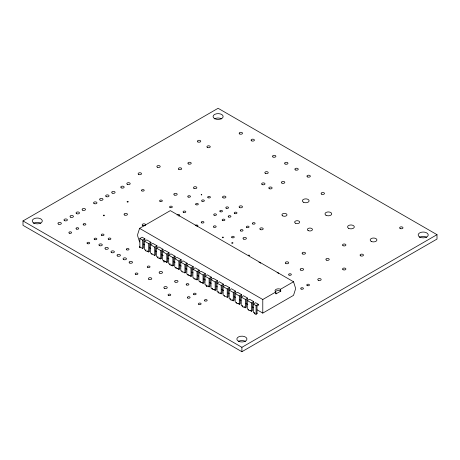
<?xml version="1.0" encoding="UTF-8"?>
<svg xmlns="http://www.w3.org/2000/svg" width="460" height="460" viewBox="0 0 460 460"><rect width="100%" height="100%" fill="white"/><g stroke="black" fill="none" stroke-linecap="round" stroke-linejoin="round"><path stroke-width="0.69" d="M257.186 309.867L262.781 313.105L262.781 299.5L139.581 228.373L137.678 234.387L137.678 235.957L139.581 241.971M23 220.932L218.103 108.29L437 234.669L437 239.068L241.897 351.71L23 225.331L23 220.932L241.897 347.311L437 234.669M139.581 228.373L170.321 210.623L293.526 281.756L295.429 287.77L295.429 289.34L293.526 295.354L262.781 313.105M139.869 247.624L139.869 238.527L142.129 237.222L144.888 238.815L144.888 239.855L143.531 240.643L143.531 247.963L142.629 248.486L141.249 247.687A1.368 0.788 0 0 1 139.713 247.33A1.368 0.788 0 0 1 139.926 246.382M139.869 238.527L142.629 240.12L144.888 238.815M145.912 250.378L144.532 249.584L144.532 241.218L146.792 239.913L150.932 242.305L150.932 243.346L149.575 244.128L149.575 251.453L148.672 251.971L147.292 251.177M144.532 241.218L148.672 243.61L150.932 242.305M151.955 253.868L150.575 253.075L150.575 244.708L152.835 243.403L156.975 245.789L156.975 246.836L155.618 247.618L155.618 254.938L154.715 255.461L153.335 254.667A1.368 0.788 0 0 1 151.8 254.311A1.368 0.788 0 0 1 152.018 253.356M150.575 244.708L154.715 247.095L156.975 245.789M157.998 257.358L156.618 256.559L156.618 248.193L158.878 246.893L163.018 249.28L163.018 250.326L161.661 251.108L161.661 258.428L160.758 258.951L159.379 258.158M156.618 248.193L160.758 250.585L163.018 249.28M164.042 262.257L164.042 260.849L162.662 260.049L162.662 251.683L164.921 250.378L169.061 252.77L169.061 253.816L167.704 254.598L167.704 261.918L166.802 262.441L165.422 261.642M162.662 251.683L166.802 254.075L169.061 252.77M170.085 264.339L168.705 263.54L168.705 255.173L170.965 253.868L175.105 256.26L175.105 257.301L173.748 258.089L173.748 265.408L172.845 265.932L171.465 265.132M168.705 255.173L172.845 257.565L175.105 256.26M176.128 267.823L174.748 267.03L174.748 258.664L177.008 257.358L181.148 259.75L181.148 260.791L179.791 261.573L179.791 268.899L178.888 269.422L177.508 268.623M174.748 258.664L178.888 261.056L181.148 259.75M182.171 271.314L180.791 270.52L180.791 262.154L183.051 260.849L187.191 263.235L187.191 264.281L185.834 265.063L185.834 272.389L184.931 272.906L183.552 272.113A1.368 0.788 0 0 1 181.878 271.158M180.791 262.154L184.931 264.54L187.191 263.235M188.215 274.804L186.835 274.005L186.835 265.644L189.094 264.339L193.234 266.725L193.234 267.772L191.877 268.554L191.877 275.873L190.975 276.397L189.595 275.603M186.835 265.644L190.975 268.03L193.234 266.725M194.258 278.294L192.878 277.495L192.878 269.129L195.138 267.823L199.278 270.215L199.278 271.262L197.921 272.044L197.921 279.364L197.018 279.887L195.638 279.088M192.878 269.129L197.018 271.521L199.278 270.215M200.301 281.784L198.921 280.985L198.921 272.619L201.181 271.314L205.321 273.706L205.321 274.746L203.97 275.534L203.97 282.854L203.061 283.377L201.681 282.578M198.921 272.619L203.061 275.011L205.321 273.706M206.344 286.678L206.344 285.269L204.964 284.476L204.964 276.109L207.224 274.804L211.364 277.196L211.364 278.237L210.013 279.019L210.013 286.344L209.105 286.867L207.724 286.068M204.964 276.109L209.105 278.501L211.364 277.196M212.388 288.759L211.008 287.966L211.008 279.599L213.267 278.294L217.407 280.68L217.407 281.727L216.056 282.509L216.056 289.834L215.148 290.352L213.768 289.558M211.008 279.599L215.148 281.986L217.407 280.68M218.431 292.249L217.051 291.45L217.051 283.09L219.311 281.784L223.451 284.171L223.451 285.217L222.099 285.999L222.099 293.319L221.191 293.842L219.811 293.049M217.051 283.09L221.191 285.476L223.451 284.171M224.474 295.74L223.094 294.94L223.094 286.574L225.36 285.269L229.5 287.661L229.5 288.707L228.143 289.489L228.143 296.809L227.234 297.332L225.854 296.533A1.368 0.788 0 0 1 224.181 295.579M223.094 286.574L227.234 288.966L229.5 287.661M230.517 299.23L229.137 298.431L229.137 290.064L231.403 288.759L235.543 291.151L235.543 292.192L234.186 292.98L234.186 300.299L233.277 300.823L231.897 300.023M229.137 290.064L233.277 292.457L235.543 291.151M236.561 302.714L235.181 301.921L235.181 293.555L237.446 292.249L241.586 294.641L241.586 295.682L240.229 296.464L240.229 303.79L239.321 304.313L237.941 303.514M235.181 293.555L239.321 295.947L241.586 294.641M242.61 306.205L241.23 305.411L241.23 297.045L243.489 295.74L247.63 298.132L247.63 299.172L246.272 299.954L246.272 307.28L245.37 307.797L243.99 307.004M241.23 297.045L245.37 299.431L247.63 298.132M248.653 309.695L247.273 308.901L247.273 300.535L249.533 299.23L253.673 301.616L253.673 302.663L252.316 303.445L252.316 310.764L251.413 311.288L250.033 310.494M247.273 300.535L251.413 302.921L253.673 301.616M254.696 313.185L253.316 312.386L253.316 304.02L255.576 302.714L258.336 304.313L258.336 305.354L256.979 306.136L256.979 313.639M262.781 299.5L275.787 291.996A3.364 1.943 0 0 1 276.011 289.392A3.364 1.943 0 0 1 280.519 289.26L293.526 281.756M275.534 293.491A3.364 1.943 0 0 0 276.046 293.859L280.801 291.117L280.519 289.26M253.316 304.02L256.076 305.618L258.336 304.313M143.319 244.128L144.561 244.846M149.54 247.721L150.782 248.44M155.141 250.953L156.383 251.672M161.362 254.547L163.225 255.622M167.584 258.14L168.826 258.859M173.805 261.728L175.047 262.447M179.406 264.966L181.274 266.041M185.627 268.554L186.869 269.272M191.849 272.147L193.096 272.866M197.449 275.385L198.697 276.103M203.671 278.973L205.539 280.054M209.892 282.566L211.14 283.285M216.119 286.16L217.361 286.879M221.714 289.392L223.583 290.473M227.941 292.986L229.183 293.704M234.163 296.579L235.405 297.298M239.763 299.811L241.005 300.529M245.985 303.404L247.848 304.48M252.206 306.992L253.448 307.711M275.787 291.996L276.046 293.859M256.076 305.618L256.076 314.715M251.413 302.921L251.413 311.288M245.37 299.431L245.37 307.797M241.897 347.311L241.897 351.71M239.321 295.947L239.321 304.313M233.277 292.457L233.277 300.823M227.234 288.966L227.234 297.332M221.191 285.476L221.191 293.842M215.148 281.986L215.148 290.352M209.105 278.501L209.105 286.867M203.061 275.011L203.061 283.377M197.018 271.521L197.018 279.887M190.975 268.03L190.975 276.397M184.931 264.54L184.931 272.906M178.888 261.056L178.888 269.422M172.845 257.565L172.845 265.932M166.802 254.075L166.802 262.441M160.758 250.585L160.758 258.951M154.715 247.095L154.715 255.461M148.672 243.61L148.672 251.971M142.629 240.12L142.629 248.486M275.321 291.68A3.364 1.943 0 0 1 280.801 291.117M195.23 225.567A1.368 0.788 0 0 1 197.512 225.21A1.368 0.788 0 0 1 196.903 226.533M177.094 215.096A1.368 0.788 0 0 1 179.383 214.745A1.368 0.788 0 0 1 178.767 216.062M277.115 272.797A1.368 0.788 0 0 1 278.789 273.355M258.986 262.332A1.368 0.788 0 0 1 260.659 263.298M147.901 250.982A1.368 0.788 0 0 1 145.97 250.982A1.368 0.788 0 0 1 145.97 249.866M159.994 257.962A1.368 0.788 0 0 1 158.062 257.962A1.368 0.788 0 0 1 158.062 256.847M166.037 261.452A1.368 0.788 0 0 1 164.105 261.452A1.368 0.788 0 0 1 164.105 260.337M172.08 264.943A1.368 0.788 0 0 1 170.148 264.943A1.368 0.788 0 0 1 170.148 263.827M178.123 268.427A1.368 0.788 0 0 1 176.191 268.427A1.368 0.788 0 0 1 176.191 267.317M190.21 275.408A1.368 0.788 0 0 1 188.278 275.408A1.368 0.788 0 0 1 188.278 274.292M196.253 278.898A1.368 0.788 0 0 1 194.603 279.024A1.368 0.788 0 0 1 193.965 278.133M202.296 282.388A1.368 0.788 0 0 1 200.364 282.388A1.368 0.788 0 0 1 200.364 281.273M208.34 285.878A1.368 0.788 0 0 1 206.689 285.999A1.368 0.788 0 0 1 206.051 285.114M214.383 289.363A1.368 0.788 0 0 1 212.451 289.363A1.368 0.788 0 0 1 212.451 288.248M220.426 292.853A1.368 0.788 0 0 1 218.494 292.853A1.368 0.788 0 0 1 218.494 291.738M232.513 299.834A1.368 0.788 0 0 1 230.581 299.834A1.368 0.788 0 0 1 230.581 298.718M238.556 303.324A1.368 0.788 0 0 1 236.906 303.445A1.368 0.788 0 0 1 236.273 302.559M244.599 306.808A1.368 0.788 0 0 1 242.667 306.808A1.368 0.788 0 0 1 242.667 305.693M250.642 310.299A1.368 0.788 0 0 1 248.71 310.299A1.368 0.788 0 0 1 248.71 309.183M257.042 313.03A1.368 0.788 0 0 1 255.369 313.996A1.368 0.788 0 0 1 254.754 312.673M214.532 118.87A5.048 2.915 0 0 1 221.674 118.87M33.706 223.267A5.048 2.915 0 0 1 40.842 223.267M419.629 237.279A5.048 2.915 0 0 1 426.771 237.279M238.326 341.406A5.048 2.915 0 0 1 245.467 341.406M201.21 194.695L201.773 194.885L201.21 194.695M248.797 255.139L249.36 255.329L248.797 255.139M240.695 230.943A1.368 0.788 0 0 0 242.978 230.586A1.368 0.788 0 0 0 241.304 229.62A1.368 0.788 0 0 0 240.695 230.943M246.738 227.453A1.368 0.788 0 0 0 249.021 227.102A1.368 0.788 0 0 0 247.348 226.136A1.368 0.788 0 0 0 246.738 227.453M252.781 223.962A1.368 0.788 0 0 0 255.064 223.612A1.368 0.788 0 0 0 253.391 222.646A1.368 0.788 0 0 0 252.781 223.962M208.07 197.742A1.368 0.788 0 0 0 210.358 197.386A1.368 0.788 0 0 0 208.685 196.42A1.368 0.788 0 0 0 208.07 197.742M202.026 201.227A1.368 0.788 0 0 0 204.315 200.876A1.368 0.788 0 0 0 202.641 199.91A1.368 0.788 0 0 0 202.026 201.227M195.983 204.717A1.368 0.788 0 0 0 198.271 204.367A1.368 0.788 0 0 0 196.598 203.4A1.368 0.788 0 0 0 195.983 204.717M214.118 215.188A1.368 0.788 0 0 0 216.401 214.831A1.368 0.788 0 0 0 214.728 213.865A1.368 0.788 0 0 0 214.118 215.188M220.162 211.698A1.368 0.788 0 0 0 222.444 211.341A1.368 0.788 0 0 0 220.771 210.375A1.368 0.788 0 0 0 220.162 211.698M226.205 208.208A1.368 0.788 0 0 0 228.488 207.857A1.368 0.788 0 0 0 226.814 206.891A1.368 0.788 0 0 0 226.205 208.208M301.104 289.035A1.368 0.788 0 0 0 303.387 288.684A1.368 0.788 0 0 0 301.714 287.718A1.368 0.788 0 0 0 301.104 289.035M307.148 285.545A1.368 0.788 0 0 0 309.43 285.194A1.368 0.788 0 0 0 307.757 284.228A1.368 0.788 0 0 0 307.148 285.545M289.018 275.08A1.368 0.788 0 0 0 291.301 274.723A1.368 0.788 0 0 0 289.627 273.757A1.368 0.788 0 0 0 289.018 275.08M201.624 222.835A1.368 0.788 0 0 0 203.912 222.485A1.368 0.788 0 0 0 202.239 221.519A1.368 0.788 0 0 0 201.624 222.835M183.494 212.37A1.368 0.788 0 0 0 185.777 212.014A1.368 0.788 0 0 0 184.109 211.048A1.368 0.788 0 0 0 183.494 212.37M160.011 201.365A1.368 0.788 0 0 0 162.294 201.014A1.368 0.788 0 0 0 160.62 200.048A1.368 0.788 0 0 0 160.011 201.365M141.881 190.9A1.368 0.788 0 0 0 144.164 190.543A1.368 0.788 0 0 0 142.491 189.577A1.368 0.788 0 0 0 141.881 190.9M69.264 233.157A1.368 0.788 0 0 0 71.547 232.8A1.368 0.788 0 0 0 69.874 231.834A1.368 0.788 0 0 0 69.264 233.157M87.394 243.622A1.368 0.788 0 0 0 89.677 243.265A1.368 0.788 0 0 0 88.004 242.299A1.368 0.788 0 0 0 87.394 243.622M76.4 229.034A1.368 0.788 0 0 0 78.689 228.677A1.368 0.788 0 0 0 77.015 227.711A1.368 0.788 0 0 0 76.4 229.034M222.559 220.472A1.368 0.788 0 0 0 224.848 220.121A1.368 0.788 0 0 0 223.175 219.155A1.368 0.788 0 0 0 222.559 220.472M222.444 237.659A0.586 0.339 0 0 0 223.433 237.504A0.586 0.339 0 0 0 222.709 237.09A0.586 0.339 0 0 0 222.444 237.659M321.603 194.149A1.685 0.972 0 0 0 324.421 193.712A1.685 0.972 0 0 0 322.356 192.521A1.685 0.972 0 0 0 321.603 194.149M94.53 239.499A1.368 0.788 0 0 0 96.818 239.148A1.368 0.788 0 0 0 95.145 238.182A1.368 0.788 0 0 0 94.53 239.499M83.542 224.911A1.368 0.788 0 0 0 85.824 224.56A1.368 0.788 0 0 0 84.151 223.594A1.368 0.788 0 0 0 83.542 224.911M101.671 235.382A1.368 0.788 0 0 0 103.954 235.025A1.368 0.788 0 0 0 102.281 234.059A1.368 0.788 0 0 0 101.671 235.382M108.571 239.361A1.368 0.788 0 0 0 110.854 239.01A1.368 0.788 0 0 0 109.181 238.044A1.368 0.788 0 0 0 108.571 239.361M126.701 249.832A1.368 0.788 0 0 0 128.984 249.475A1.368 0.788 0 0 0 127.311 248.509A1.368 0.788 0 0 0 126.701 249.832M186.564 284.97A1.368 0.788 0 0 0 188.847 284.613A1.368 0.788 0 0 0 187.174 283.647A1.368 0.788 0 0 0 186.564 284.97M168.435 295.435A1.368 0.788 0 0 0 170.717 295.084A1.368 0.788 0 0 0 169.044 294.118A1.368 0.788 0 0 0 168.435 295.435M281.899 183.086A1.708 0.989 0 0 0 284.757 182.643A1.708 0.989 0 0 0 282.664 181.435A1.708 0.989 0 0 0 281.899 183.086M239.591 207.512A1.708 0.989 0 0 0 242.454 207.069A1.708 0.989 0 0 0 240.361 205.861A1.708 0.989 0 0 0 239.591 207.512M170.005 207.494A1.368 0.788 0 0 0 172.287 207.138A1.368 0.788 0 0 0 170.614 206.172A1.368 0.788 0 0 0 170.005 207.494M188.134 197.024A1.368 0.788 0 0 0 190.417 196.673A1.368 0.788 0 0 0 188.744 195.707A1.368 0.788 0 0 0 188.134 197.024M231.961 237.63A1.368 0.788 0 0 0 234.243 237.279A1.368 0.788 0 0 0 232.57 236.314A1.368 0.788 0 0 0 231.961 237.63M213.831 227.165A1.368 0.788 0 0 0 216.114 226.809A1.368 0.788 0 0 0 214.44 225.843A1.368 0.788 0 0 0 213.831 227.165M360.559 255.806A1.708 0.989 0 0 0 363.417 255.369A1.708 0.989 0 0 0 361.324 254.156A1.708 0.989 0 0 0 360.559 255.806M318.251 280.232A1.708 0.989 0 0 0 321.115 279.789A1.708 0.989 0 0 0 319.022 278.582A1.708 0.989 0 0 0 318.251 280.232M342.999 245.669A1.708 0.989 0 0 0 345.857 245.226A1.708 0.989 0 0 0 343.764 244.018A1.708 0.989 0 0 0 342.999 245.669M300.696 270.095A1.708 0.989 0 0 0 303.554 269.652A1.708 0.989 0 0 0 301.461 268.445A1.708 0.989 0 0 0 300.696 270.095M243.495 239.05A1.708 0.989 0 0 0 246.353 238.608A1.708 0.989 0 0 0 244.26 237.4A1.708 0.989 0 0 0 243.495 239.05M285.798 263.476A1.708 0.989 0 0 0 288.661 263.034A1.708 0.989 0 0 0 286.568 261.82A1.708 0.989 0 0 0 285.798 263.476M260.291 229.517A1.708 0.989 0 0 0 263.154 229.074A1.708 0.989 0 0 0 261.061 227.867A1.708 0.989 0 0 0 260.291 229.517M197.88 141.945A1.685 0.972 0 0 0 200.692 141.513A1.685 0.972 0 0 0 198.634 140.323A1.685 0.972 0 0 0 197.88 141.945M400.119 228.488A1.685 0.972 0 0 0 402.937 228.051A1.685 0.972 0 0 0 400.873 226.866A1.685 0.972 0 0 0 400.119 228.488M207.397 147.441A1.685 0.972 0 0 0 210.208 147.004A1.685 0.972 0 0 0 208.15 145.814A1.685 0.972 0 0 0 207.397 147.441M326.364 260.084A1.685 0.972 0 0 0 329.176 259.647A1.685 0.972 0 0 0 327.117 258.457A1.685 0.972 0 0 0 326.364 260.084M343.016 269.698A1.685 0.972 0 0 0 345.834 269.267A1.685 0.972 0 0 0 343.769 268.077A1.685 0.972 0 0 0 343.016 269.698M262.119 184.529A1.685 0.972 0 0 0 264.937 184.098A1.685 0.972 0 0 0 262.873 182.907A1.685 0.972 0 0 0 262.119 184.529M269.261 188.652A1.685 0.972 0 0 0 272.073 188.215A1.685 0.972 0 0 0 270.014 187.024A1.685 0.972 0 0 0 269.261 188.652M188.364 163.927A1.685 0.972 0 0 0 191.176 163.49A1.685 0.972 0 0 0 189.117 162.299A1.685 0.972 0 0 0 188.364 163.927M178.842 169.418A1.685 0.972 0 0 0 181.66 168.987A1.685 0.972 0 0 0 179.601 167.796A1.685 0.972 0 0 0 178.842 169.418M127.27 201.94A0.586 0.339 0 0 0 128.26 201.79A0.586 0.339 0 0 0 127.535 201.376A0.586 0.339 0 0 0 127.27 201.94M103.483 215.677A0.586 0.339 0 0 0 104.466 215.527A0.586 0.339 0 0 0 103.741 215.113A0.586 0.339 0 0 0 103.483 215.677M231.961 243.15A0.586 0.339 0 0 0 232.95 243.001A0.586 0.339 0 0 0 232.225 242.587A0.586 0.339 0 0 0 231.961 243.15M282.676 215.849A2.524 1.455 0 0 0 286.902 215.199A2.524 1.455 0 0 0 283.808 213.411A2.524 1.455 0 0 0 282.676 215.849M295.383 223.186A2.524 1.455 0 0 0 299.604 222.531A2.524 1.455 0 0 0 296.516 220.748A2.524 1.455 0 0 0 295.383 223.186M308.137 230.552A2.524 1.455 0 0 0 312.357 229.896A2.524 1.455 0 0 0 309.269 228.114A2.524 1.455 0 0 0 308.137 230.552M142.686 225.492A1.708 0.989 0 0 0 145.544 225.049A1.708 0.989 0 0 0 143.451 223.842A1.708 0.989 0 0 0 142.686 225.492M124.556 215.021A1.708 0.989 0 0 0 127.414 214.584A1.708 0.989 0 0 0 125.321 213.371A1.708 0.989 0 0 0 124.556 215.021M193.798 294.532A1.368 0.788 0 0 0 196.081 294.176A1.368 0.788 0 0 0 194.407 293.21A1.368 0.788 0 0 0 193.798 294.532M187.755 298.017A1.368 0.788 0 0 0 190.037 297.666A1.368 0.788 0 0 0 188.364 296.7A1.368 0.788 0 0 0 187.755 298.017M204.838 300.903A1.368 0.788 0 0 0 207.121 300.553A1.368 0.788 0 0 0 205.447 299.586A1.368 0.788 0 0 0 204.838 300.903M198.795 304.393A1.368 0.788 0 0 0 201.077 304.037A1.368 0.788 0 0 0 199.404 303.071A1.368 0.788 0 0 0 198.795 304.393M135.596 274.338A1.368 0.788 0 0 0 137.885 273.982A1.368 0.788 0 0 0 136.212 273.016A1.368 0.788 0 0 0 135.596 274.338M147.683 267.358A1.368 0.788 0 0 0 149.971 267.007A1.368 0.788 0 0 0 148.298 266.041A1.368 0.788 0 0 0 147.683 267.358M174.288 195A1.708 0.989 0 0 0 177.146 194.557A1.708 0.989 0 0 0 175.053 193.349A1.708 0.989 0 0 0 174.288 195M138.632 174.415A1.708 0.989 0 0 0 141.49 173.972A1.708 0.989 0 0 0 139.397 172.764A1.708 0.989 0 0 0 138.632 174.415M295.343 169.912A1.708 0.989 0 0 0 298.201 169.47A1.708 0.989 0 0 0 296.108 168.262A1.708 0.989 0 0 0 295.343 169.912M307.429 176.893A1.708 0.989 0 0 0 310.287 176.45A1.708 0.989 0 0 0 308.194 175.237A1.708 0.989 0 0 0 307.429 176.893M272.976 156.998A1.708 0.989 0 0 0 275.833 156.555A1.708 0.989 0 0 0 273.74 155.348A1.708 0.989 0 0 0 272.976 156.998M285.062 163.978A1.708 0.989 0 0 0 287.92 163.536A1.708 0.989 0 0 0 285.827 162.328A1.708 0.989 0 0 0 285.062 163.978M112.182 193.073A1.708 0.989 0 0 0 115.04 192.631A1.708 0.989 0 0 0 112.947 191.423A1.708 0.989 0 0 0 112.182 193.073M106.139 196.564A1.708 0.989 0 0 0 108.997 196.121A1.708 0.989 0 0 0 106.904 194.913A1.708 0.989 0 0 0 106.139 196.564M100.096 200.048A1.708 0.989 0 0 0 102.954 199.611A1.708 0.989 0 0 0 100.861 198.398A1.708 0.989 0 0 0 100.096 200.048M94.053 203.538A1.708 0.989 0 0 0 96.91 203.096A1.708 0.989 0 0 0 94.817 201.888A1.708 0.989 0 0 0 94.053 203.538M82.604 210.145A1.708 0.989 0 0 0 85.468 209.702A1.708 0.989 0 0 0 83.375 208.495A1.708 0.989 0 0 0 82.604 210.145M76.561 213.636A1.708 0.989 0 0 0 79.425 213.193A1.708 0.989 0 0 0 77.332 211.985A1.708 0.989 0 0 0 76.561 213.636M70.518 217.126A1.708 0.989 0 0 0 73.382 216.683A1.708 0.989 0 0 0 71.288 215.475A1.708 0.989 0 0 0 70.518 217.126M64.475 220.616A1.708 0.989 0 0 0 67.338 220.173A1.708 0.989 0 0 0 65.245 218.966A1.708 0.989 0 0 0 64.475 220.616M58.431 224.106A1.708 0.989 0 0 0 61.295 223.663A1.708 0.989 0 0 0 59.196 222.45A1.708 0.989 0 0 0 58.431 224.106M371.162 241.333A3.364 1.943 0 0 0 376.792 240.459A3.364 1.943 0 0 0 372.675 238.084A3.364 1.943 0 0 0 371.162 241.333M348.559 228.281A3.364 1.943 0 0 0 354.188 227.412A3.364 1.943 0 0 0 350.072 225.032A3.364 1.943 0 0 0 348.559 228.281M325.979 215.245A3.364 1.943 0 0 0 331.608 214.377A3.364 1.943 0 0 0 327.491 211.997A3.364 1.943 0 0 0 325.979 215.245M303.353 202.181A3.364 1.943 0 0 0 308.982 201.313A3.364 1.943 0 0 0 304.865 198.933A3.364 1.943 0 0 0 303.353 202.181M251.557 140.823A1.685 0.972 0 0 0 254.368 140.386A1.685 0.972 0 0 0 252.31 139.196A1.685 0.972 0 0 0 251.557 140.823M239.66 133.952A1.685 0.972 0 0 0 242.477 133.515A1.685 0.972 0 0 0 240.413 132.325A1.685 0.972 0 0 0 239.66 133.952M157.337 167.193A1.685 0.972 0 0 0 160.149 166.761A1.685 0.972 0 0 0 158.09 165.571A1.685 0.972 0 0 0 157.337 167.193M193.976 188.353A1.685 0.972 0 0 0 196.794 187.916A1.685 0.972 0 0 0 194.73 186.725A1.685 0.972 0 0 0 193.976 188.353M234.652 213.498A1.368 0.788 0 0 0 236.934 213.141A1.368 0.788 0 0 0 235.261 212.175A1.368 0.788 0 0 0 234.652 213.498M228.608 216.988A1.368 0.788 0 0 0 230.891 216.631A1.368 0.788 0 0 0 229.218 215.665A1.368 0.788 0 0 0 228.608 216.988M214.532 118.594A5.048 2.915 0 0 0 222.979 117.288A5.048 2.915 0 0 0 216.798 113.718A5.048 2.915 0 0 0 214.532 118.594M33.706 222.996A5.048 2.915 0 0 0 42.153 221.685A5.048 2.915 0 0 0 35.972 218.12A5.048 2.915 0 0 0 33.706 222.996M419.629 237.003A5.048 2.915 0 0 0 428.076 235.698A5.048 2.915 0 0 0 421.895 232.133A5.048 2.915 0 0 0 419.629 237.003M238.326 341.13A5.048 2.915 0 0 0 246.773 339.825A5.048 2.915 0 0 0 240.591 336.254A5.048 2.915 0 0 0 238.326 341.13M302.599 253.943A1.708 0.989 0 0 0 305.457 253.5A1.708 0.989 0 0 0 303.364 252.287A1.708 0.989 0 0 0 302.599 253.943M265.316 173.345A1.708 0.989 0 0 0 268.174 172.902A1.708 0.989 0 0 0 266.081 171.695A1.708 0.989 0 0 0 265.316 173.345M223.008 197.771A1.708 0.989 0 0 0 225.871 197.328A1.708 0.989 0 0 0 223.778 196.121A1.708 0.989 0 0 0 223.008 197.771M164.335 288.27A1.708 0.989 0 0 0 167.193 287.828A1.708 0.989 0 0 0 165.1 286.62A1.708 0.989 0 0 0 164.335 288.27M148.867 279.341A1.708 0.989 0 0 0 151.725 278.898A1.708 0.989 0 0 0 149.632 277.69A1.708 0.989 0 0 0 148.867 279.341M175.093 282.06A1.708 0.989 0 0 0 177.957 281.618A1.708 0.989 0 0 0 175.864 280.41A1.708 0.989 0 0 0 175.093 282.06M159.626 273.131A1.708 0.989 0 0 0 162.483 272.688A1.708 0.989 0 0 0 160.39 271.475A1.708 0.989 0 0 0 159.626 273.131M99.383 245.548A1.708 0.989 0 0 0 102.241 245.105A1.708 0.989 0 0 0 100.148 243.898A1.708 0.989 0 0 0 99.383 245.548M105.426 249.038A1.708 0.989 0 0 0 108.284 248.595A1.708 0.989 0 0 0 106.191 247.388A1.708 0.989 0 0 0 105.426 249.038M111.469 252.523A1.708 0.989 0 0 0 114.327 252.086A1.708 0.989 0 0 0 112.234 250.872A1.708 0.989 0 0 0 111.469 252.523M117.513 256.013A1.708 0.989 0 0 0 120.37 255.57A1.708 0.989 0 0 0 118.277 254.363A1.708 0.989 0 0 0 117.513 256.013M123.556 259.503A1.708 0.989 0 0 0 126.414 259.06A1.708 0.989 0 0 0 124.321 257.853A1.708 0.989 0 0 0 123.556 259.503M129.599 262.993A1.708 0.989 0 0 0 132.457 262.551A1.708 0.989 0 0 0 130.364 261.343A1.708 0.989 0 0 0 129.599 262.993M127.288 184.351A1.708 0.989 0 0 0 130.151 183.908A1.708 0.989 0 0 0 128.058 182.701A1.708 0.989 0 0 0 127.288 184.351M121.245 187.841A1.708 0.989 0 0 0 124.108 187.398A1.708 0.989 0 0 0 122.015 186.185A1.708 0.989 0 0 0 121.245 187.841"/></g></svg>
